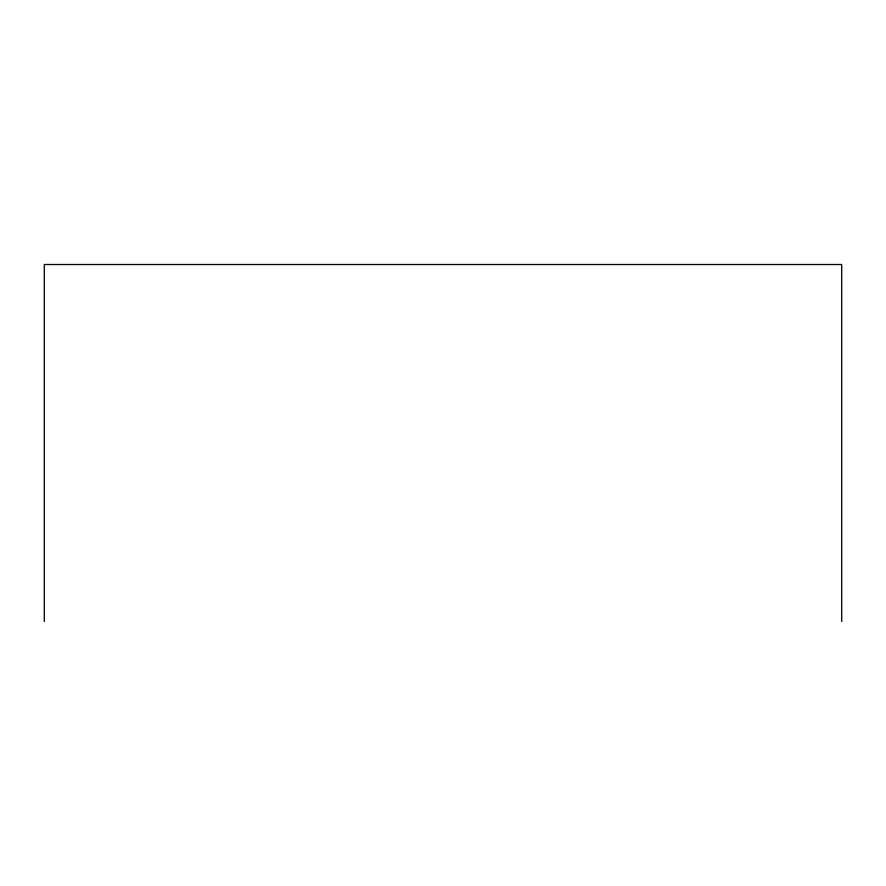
<?xml version="1.0" encoding="UTF-8"?>
<svg xmlns="http://www.w3.org/2000/svg" width="886" height="886" viewBox="0 0 886 886"><rect width="100%" height="100%" fill="white"/><g stroke="black" fill="none" stroke-linecap="round" stroke-linejoin="round"><path stroke-width="1.33" d="M841.7 621.496L841.7 264.504L44.3 264.504L44.3 621.496"/></g></svg>
